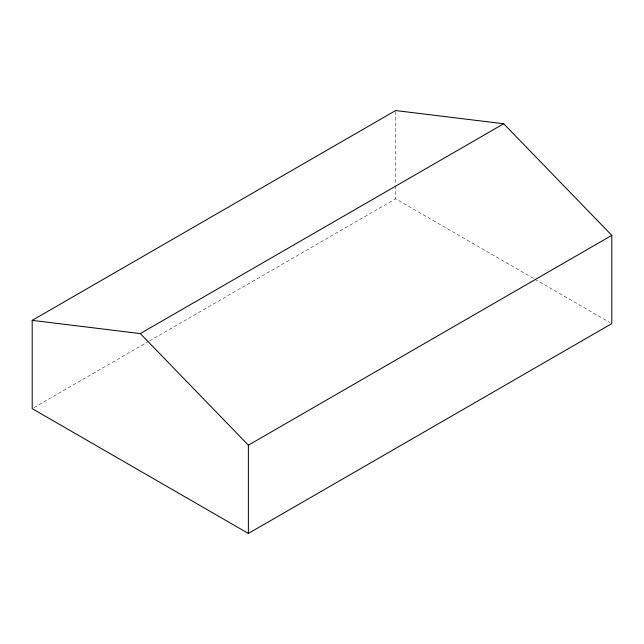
<?xml version="1.0" encoding="UTF-8"?>
<svg xmlns="http://www.w3.org/2000/svg" width="644" height="644" viewBox="0 0 644 644"><rect width="100%" height="100%" fill="white"/><g stroke="black" fill="none" stroke-linecap="round" stroke-linejoin="round"><path stroke-width="0.48" stroke-dasharray="3.22 2.42" d="M33.939 407.636L148.708 341.376M149.577 340.877L395.625 198.819L533.981 278.699M534.842 279.198L610.069 322.628M395.625 111.533L395.625 184.739M395.625 185.746L395.625 198.819"/><path stroke-width="0.97" d="M32.2 320.374L395.625 110.551L503.713 123.753L611.8 235.358L611.8 323.626L248.375 533.449L32.2 408.642L32.2 320.374L140.287 333.576L503.713 123.753M248.375 533.449L248.375 445.181L611.8 235.358M140.287 333.576L248.375 445.181"/></g></svg>
